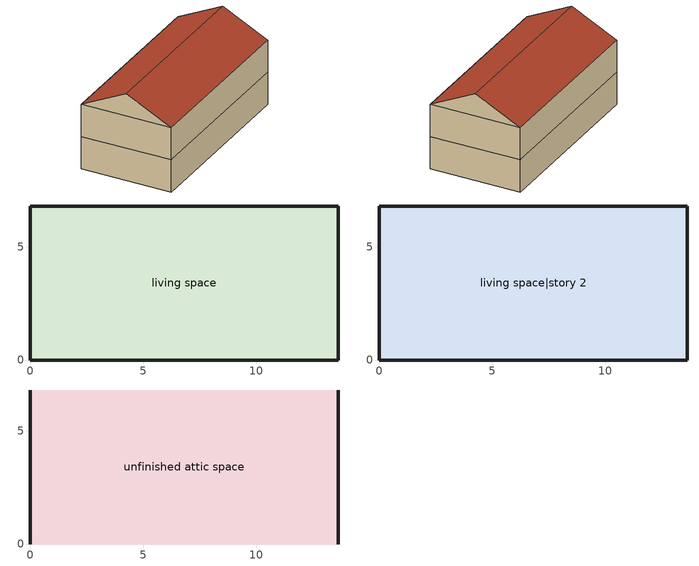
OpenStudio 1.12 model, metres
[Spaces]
living space
 floor ground: 0,0 0,6.82 13.63,6.82 13.63,0 z0
 wall outside: 0,6.82 0,0 13.63,0 13.63,6.82 0,6.82 z0:2.44
living space|story 2
 floor to living space: 0,0 0,6.82 13.63,6.82 13.63,0 z2.44
 wall outside: 0,6.82 0,0 13.63,0 13.63,6.82 0,6.82 z2.44:4.88
unfinished attic space
 floor to living space|story 2: 0,6.82 13.63,6.82 13.63,0 0,0 z4.88
 wall outside: 0,3.41,6.58 0,6.82,4.88 0,0,4.88; 13.63,3.41,6.58 13.63,0,4.88 13.63,6.82,4.88
 roof outside: 13.63,3.41,6.58 0,3.41,6.58 0,0,4.88 13.63,0,4.88; 0,3.41,6.58 13.63,3.41,6.58 13.63,6.82,4.88 0,6.82,4.88
[Building]
Building: Standards Number of Living Units=1
[Site]
Denver Intl Ap_CO_USA: Latitude {deg}=39.83; Longitude {deg}=-104.65; Time Zone {hr}=-7; Elevation {m}=1650
[ClimateZones]
Climate Zone Institution Name 2=Building America; Climate Zone Document Year 2=0; Climate Zone Value 2=Cold
[SizingPeriod:DesignDay] Barometric Pressure {Pa}=83011; Sky Clearness=0; Rain Indicator=0; Snow Indicator=0; Day of Month=21; Daylight Saving Time Indicator=0; Humidity Indicating Type=Wetbulb; Dry-Bulb Temperature Range Modifier Type=DefaultMultipliers
Name | Maximum Dry-Bulb Temperature {C} | Daily Dry-Bulb Temperature Range {deltaC} | Humidity Indicating Conditions at Maximum Dry-Bulb | Wind Speed {m/s} | Wind Direction {deg} | Month | Day Type | Solar Model Indicator | ASHRAE Taub | ASHRAE Taud
Denver Intl Ap Ann Clg 1% Condns DB=>MWB | 33.2 | 15.2 | 15.6 | 4.2 | 80 | 7 | SummerDesignDay | ASHRAETau | 0.424 | 2.012
Denver Intl Ap Ann Clg 1% Condns WB=>MDB | 27 | 15.2 | 17.6 | 4.2 | 80 | 7 | SummerDesignDay | ASHRAETau | 0.424 | 2.012
Denver Intl Ap Ann Htg 99% Condns DB | -14 | 0 | -14 | 3.3 | 160 | 12 | WinterDesignDay | ASHRAEClearSky
[Site:WaterMainsTemperature]
Calculation Method=Correlation; Annual Average Outdoor Air Temperature {C}=10.8753; Maximum Difference In Monthly Average Outdoor Air Temperatures {deltaC}=23.1524
[Site:GroundTemperature:BuildingSurface]
6.71221, 4.9416, 4.79814, 5.63626, 9.00496, 12.3608, 15.2732, 17.1228, 17.2883, 15.7979, 12.9685, 9.71588
[Site:GroundTemperature:Deep]
10.8753, 10.8753, 10.8753, 10.8753, 10.8753, 10.8753, 10.8753, 10.8753, 10.8753, 10.8753, 10.8753, 10.8753
[ThermalZone] Use Ideal Air Loads=No
Name | Thermostat
living zone | Living Zone Temperature SP
unfinished attic zone
[Sizing:Zone] Zone Cooling Design Supply Air Temperature Input Method=SupplyAirTemperature; Zone Cooling Design Supply Air Temperature {C}=14; Zone Cooling Design Supply Air Temperature Difference {deltaC}=11.11; Zone Heating Design Supply Air Temperature Input Method=SupplyAirTemperature; Zone Heating Design Supply Air Temperature {C}=40; Zone Heating Design Supply Air Temperature Difference {deltaC}=11.11; Zone Cooling Design Supply Air Humidity Ratio {kg-H2O/kg-air}=0.0085; Zone Heating Design Supply Air Humidity Ratio {kg-H2O/kg-air}=0.008; Cooling Design Air Flow Method=DesignDay; Heating Design Air Flow Method=DesignDay; Account for Dedicated Outdoor Air System=No; Dedicated Outdoor Air System Control Strategy=NeutralSupplyAir; Dedicated Outdoor Air Low Setpoint Temperature for Design {C}=autosize; Dedicated Outdoor Air High Setpoint Temperature for Design {C}=autosize
living zone; unfinished attic zone
[Zone equipment]
living zone: Living Zone Electric Baseboards
[Space]
Name | Thermal Zone
living space; living space|story 2 | living zone
unfinished attic space | unfinished attic zone
[ElectricEquipment]
unit=1|bed=3.0|bath=2.0|space=living space|space=living space|story 2: Electric Equipment Definition=unit=1|bed=3.0|bath=2.0|space={019661e4-17c9-419c-9b9b-9e8593406947}|space={da057ade-2adc-4978-a9f3-c5954610c35d}; Schedule=empty_schedule
[ZoneHVAC:Baseboard:Convective:Electric]
Living Zone Electric Baseboards: Availability Schedule=residential heating season; Nominal Capacity {W}=autosize; Efficiency=1
[ThermostatSetpoint:DualSetpoint]
Living Zone Temperature SP: Heating Setpoint Temperature Schedule=residential heating setpoint; Cooling Setpoint Temperature Schedule=residential cooling setpoint
[Schedule:Ruleset]
Name | Default Day Schedule | Summer Design Day Schedule | Winter Design Day Schedule
empty_schedule | Schedule Day 1
residential heating season | Schedule Day 2 | residential heating season summer 1 | residential heating season winter 1
residential heating setpoint | Schedule Day 3 | residential heating setpoint summer 1 | residential heating setpoint winter 1
residential cooling setpoint | Schedule Day 4 | residential cooling setpoint summer 1 | residential cooling setpoint winter 1
[Schedule:Day]
Schedule Day 1; Schedule Day 2; Schedule Day 3; Schedule Day 4: 24, 0, 0
residential heating season weekday1; residential heating season weekend1; residential heating season weekday2; residential heating season weekend2; residential heating season weekday3; residential heating season weekend3; residential heating season weekday4; residential heating season weekend4; residential heating season weekday5; residential heating season weekend5; residential heating season weekday6; residential heating season weekend6; residential heating season weekday10; residential heating season weekend10; residential heating season weekday11; residential heating season weekend11; residential heating season weekday12; residential heating season weekend12; residential heating season summer 1; residential heating season winter 1: 1, 0, 1, 2, 0, 1, 3, 0, 1, 4, 0, 1, 5, 0, 1, 6, 0, 1, 7, 0, 1, 8, 0, 1, 9, 0, 1, 10, 0, 1, 11, 0, 1, 12, 0, 1, 13, 0, 1, 14, 0, 1, 15, 0, 1, 16, 0, 1, 17, 0, 1, 18, 0, 1, 19, 0, 1, 20, 0, 1, 21, 0, 1, 22, 0, 1, 23, 0, 1, 24, 0, 1
residential heating season weekday7; residential heating season weekend7; residential heating season weekday8; residential heating season weekend8; residential heating season weekday9; residential heating season weekend9: 1, 0, 0, 2, 0, 0, 3, 0, 0, 4, 0, 0, 5, 0, 0, 6, 0, 0, 7, 0, 0, 8, 0, 0, 9, 0, 0, 10, 0, 0, 11, 0, 0, 12, 0, 0, 13, 0, 0, 14, 0, 0, 15, 0, 0, 16, 0, 0, 17, 0, 0, 18, 0, 0, 19, 0, 0, 20, 0, 0, 21, 0, 0, 22, 0, 0, 23, 0, 0, 24, 0, 0
residential heating setpoint weekday1; residential heating setpoint weekend1; residential heating setpoint weekday2; residential heating setpoint weekend2; residential heating setpoint weekday3; residential heating setpoint weekend3; residential heating setpoint weekday4; residential heating setpoint weekend4; residential heating setpoint weekday5; residential heating setpoint weekend5; residential heating setpoint weekday6; residential heating setpoint weekend6; residential heating setpoint weekday10; residential heating setpoint weekend10; residential heating setpoint weekday11; residential heating setpoint weekend11; residential heating setpoint weekday12; residential heating setpoint weekend12; residential heating setpoint summer 1; residential heating setpoint winter 1: 1, 0, 21.6667, 2, 0, 21.6667, 3, 0, 21.6667, 4, 0, 21.6667, 5, 0, 21.6667, 6, 0, 21.6667, 7, 0, 21.6667, 8, 0, 21.6667, 9, 0, 21.6667, 10, 0, 21.6667, 11, 0, 21.6667, 12, 0, 21.6667, 13, 0, 21.6667, 14, 0, 21.6667, 15, 0, 21.6667, 16, 0, 21.6667, 17, 0, 21.6667, 18, 0, 21.6667, 19, 0, 21.6667, 20, 0, 21.6667, 21, 0, 21.6667, 22, 0, 21.6667, 23, 0, 21.6667, 24, 0, 21.6667
residential heating setpoint weekday7; residential heating setpoint weekend7; residential heating setpoint weekday8; residential heating setpoint weekend8; residential heating setpoint weekday9; residential heating setpoint weekend9: 1, 0, -216667, 2, 0, -216667, 3, 0, -216667, 4, 0, -216667, 5, 0, -216667, 6, 0, -216667, 7, 0, -216667, 8, 0, -216667, 9, 0, -216667, 10, 0, -216667, 11, 0, -216667, 12, 0, -216667, 13, 0, -216667, 14, 0, -216667, 15, 0, -216667, 16, 0, -216667, 17, 0, -216667, 18, 0, -216667, 19, 0, -216667, 20, 0, -216667, 21, 0, -216667, 22, 0, -216667, 23, 0, -216667, 24, 0, -216667
residential cooling setpoint weekday1; residential cooling setpoint weekend1; residential cooling setpoint weekday2; residential cooling setpoint weekend2; residential cooling setpoint weekday3; residential cooling setpoint weekend3; residential cooling setpoint weekday4; residential cooling setpoint weekend4; residential cooling setpoint weekday5; residential cooling setpoint weekend5; residential cooling setpoint weekday6; residential cooling setpoint weekend6; residential cooling setpoint weekday7; residential cooling setpoint weekend7; residential cooling setpoint weekday8; residential cooling setpoint weekend8; residential cooling setpoint weekday9; residential cooling setpoint weekend9; residential cooling setpoint weekday10; residential cooling setpoint weekend10; residential cooling setpoint weekday11; residential cooling setpoint weekend11; residential cooling setpoint weekday12; residential cooling setpoint weekend12; residential cooling setpoint summer 1; residential cooling setpoint winter 1: 1, 0, 10000, 2, 0, 10000, 3, 0, 10000, 4, 0, 10000, 5, 0, 10000, 6, 0, 10000, 7, 0, 10000, 8, 0, 10000, 9, 0, 10000, 10, 0, 10000, 11, 0, 10000, 12, 0, 10000, 13, 0, 10000, 14, 0, 10000, 15, 0, 10000, 16, 0, 10000, 17, 0, 10000, 18, 0, 10000, 19, 0, 10000, 20, 0, 10000, 21, 0, 10000, 22, 0, 10000, 23, 0, 10000, 24, 0, 10000
[Schedule:Rule] Date Specification Type=DateRange; Start Day=1
Name | Schedule Ruleset | Rule Order | Day Schedule | Apply Sunday | Apply Monday | Apply Tuesday | Apply Wednesday | Apply Thursday | Apply Friday | Apply Saturday | Start Month | End Month | End Day
residential heating season weekday ruleset1 | residential heating season | 23 | residential heating season weekday1 | No | Yes | Yes | Yes | Yes | Yes | No | 1 | 1 | 31
residential heating season weekend ruleset1 | residential heating season | 22 | residential heating season weekend1 | Yes | No | No | No | No | No | Yes | 1 | 1 | 31
residential heating season weekday ruleset2 | residential heating season | 21 | residential heating season weekday2 | No | Yes | Yes | Yes | Yes | Yes | No | 2 | 2 | 28
residential heating season weekend ruleset2 | residential heating season | 20 | residential heating season weekend2 | Yes | No | No | No | No | No | Yes | 2 | 2 | 28
residential heating season weekday ruleset3 | residential heating season | 19 | residential heating season weekday3 | No | Yes | Yes | Yes | Yes | Yes | No | 3 | 3 | 31
residential heating season weekend ruleset3 | residential heating season | 18 | residential heating season weekend3 | Yes | No | No | No | No | No | Yes | 3 | 3 | 31
residential heating season weekday ruleset4 | residential heating season | 17 | residential heating season weekday4 | No | Yes | Yes | Yes | Yes | Yes | No | 4 | 4 | 30
residential heating season weekend ruleset4 | residential heating season | 16 | residential heating season weekend4 | Yes | No | No | No | No | No | Yes | 4 | 4 | 30
residential heating season weekday ruleset5 | residential heating season | 15 | residential heating season weekday5 | No | Yes | Yes | Yes | Yes | Yes | No | 5 | 5 | 31
residential heating season weekend ruleset5 | residential heating season | 14 | residential heating season weekend5 | Yes | No | No | No | No | No | Yes | 5 | 5 | 31
residential heating season weekday ruleset6 | residential heating season | 13 | residential heating season weekday6 | No | Yes | Yes | Yes | Yes | Yes | No | 6 | 6 | 30
residential heating season weekend ruleset6 | residential heating season | 12 | residential heating season weekend6 | Yes | No | No | No | No | No | Yes | 6 | 6 | 30
residential heating season weekday ruleset7 | residential heating season | 11 | residential heating season weekday7 | No | Yes | Yes | Yes | Yes | Yes | No | 7 | 7 | 31
residential heating season weekend ruleset7 | residential heating season | 10 | residential heating season weekend7 | Yes | No | No | No | No | No | Yes | 7 | 7 | 31
residential heating season weekday ruleset8 | residential heating season | 9 | residential heating season weekday8 | No | Yes | Yes | Yes | Yes | Yes | No | 8 | 8 | 31
residential heating season weekend ruleset8 | residential heating season | 8 | residential heating season weekend8 | Yes | No | No | No | No | No | Yes | 8 | 8 | 31
residential heating season weekday ruleset9 | residential heating season | 7 | residential heating season weekday9 | No | Yes | Yes | Yes | Yes | Yes | No | 9 | 9 | 30
residential heating season weekend ruleset9 | residential heating season | 6 | residential heating season weekend9 | Yes | No | No | No | No | No | Yes | 9 | 9 | 30
residential heating season weekday ruleset10 | residential heating season | 5 | residential heating season weekday10 | No | Yes | Yes | Yes | Yes | Yes | No | 10 | 10 | 31
residential heating season weekend ruleset10 | residential heating season | 4 | residential heating season weekend10 | Yes | No | No | No | No | No | Yes | 10 | 10 | 31
residential heating season weekday ruleset11 | residential heating season | 3 | residential heating season weekday11 | No | Yes | Yes | Yes | Yes | Yes | No | 11 | 11 | 30
residential heating season weekend ruleset11 | residential heating season | 2 | residential heating season weekend11 | Yes | No | No | No | No | No | Yes | 11 | 11 | 30
residential heating season weekday ruleset12 | residential heating season | 1 | residential heating season weekday12 | No | Yes | Yes | Yes | Yes | Yes | No | 12 | 12 | 31
residential heating season weekend ruleset12 | residential heating season | 0 | residential heating season weekend12 | Yes | No | No | No | No | No | Yes | 12 | 12 | 31
residential heating setpoint weekday ruleset1 | residential heating setpoint | 23 | residential heating setpoint weekday1 | No | Yes | Yes | Yes | Yes | Yes | No | 1 | 1 | 31
residential heating setpoint weekend ruleset1 | residential heating setpoint | 22 | residential heating setpoint weekend1 | Yes | No | No | No | No | No | Yes | 1 | 1 | 31
residential heating setpoint weekday ruleset2 | residential heating setpoint | 21 | residential heating setpoint weekday2 | No | Yes | Yes | Yes | Yes | Yes | No | 2 | 2 | 28
residential heating setpoint weekend ruleset2 | residential heating setpoint | 20 | residential heating setpoint weekend2 | Yes | No | No | No | No | No | Yes | 2 | 2 | 28
residential heating setpoint weekday ruleset3 | residential heating setpoint | 19 | residential heating setpoint weekday3 | No | Yes | Yes | Yes | Yes | Yes | No | 3 | 3 | 31
residential heating setpoint weekend ruleset3 | residential heating setpoint | 18 | residential heating setpoint weekend3 | Yes | No | No | No | No | No | Yes | 3 | 3 | 31
residential heating setpoint weekday ruleset4 | residential heating setpoint | 17 | residential heating setpoint weekday4 | No | Yes | Yes | Yes | Yes | Yes | No | 4 | 4 | 30
residential heating setpoint weekend ruleset4 | residential heating setpoint | 16 | residential heating setpoint weekend4 | Yes | No | No | No | No | No | Yes | 4 | 4 | 30
residential heating setpoint weekday ruleset5 | residential heating setpoint | 15 | residential heating setpoint weekday5 | No | Yes | Yes | Yes | Yes | Yes | No | 5 | 5 | 31
residential heating setpoint weekend ruleset5 | residential heating setpoint | 14 | residential heating setpoint weekend5 | Yes | No | No | No | No | No | Yes | 5 | 5 | 31
residential heating setpoint weekday ruleset6 | residential heating setpoint | 13 | residential heating setpoint weekday6 | No | Yes | Yes | Yes | Yes | Yes | No | 6 | 6 | 30
residential heating setpoint weekend ruleset6 | residential heating setpoint | 12 | residential heating setpoint weekend6 | Yes | No | No | No | No | No | Yes | 6 | 6 | 30
residential heating setpoint weekday ruleset7 | residential heating setpoint | 11 | residential heating setpoint weekday7 | No | Yes | Yes | Yes | Yes | Yes | No | 7 | 7 | 31
residential heating setpoint weekend ruleset7 | residential heating setpoint | 10 | residential heating setpoint weekend7 | Yes | No | No | No | No | No | Yes | 7 | 7 | 31
residential heating setpoint weekday ruleset8 | residential heating setpoint | 9 | residential heating setpoint weekday8 | No | Yes | Yes | Yes | Yes | Yes | No | 8 | 8 | 31
residential heating setpoint weekend ruleset8 | residential heating setpoint | 8 | residential heating setpoint weekend8 | Yes | No | No | No | No | No | Yes | 8 | 8 | 31
residential heating setpoint weekday ruleset9 | residential heating setpoint | 7 | residential heating setpoint weekday9 | No | Yes | Yes | Yes | Yes | Yes | No | 9 | 9 | 30
residential heating setpoint weekend ruleset9 | residential heating setpoint | 6 | residential heating setpoint weekend9 | Yes | No | No | No | No | No | Yes | 9 | 9 | 30
residential heating setpoint weekday ruleset10 | residential heating setpoint | 5 | residential heating setpoint weekday10 | No | Yes | Yes | Yes | Yes | Yes | No | 10 | 10 | 31
residential heating setpoint weekend ruleset10 | residential heating setpoint | 4 | residential heating setpoint weekend10 | Yes | No | No | No | No | No | Yes | 10 | 10 | 31
residential heating setpoint weekday ruleset11 | residential heating setpoint | 3 | residential heating setpoint weekday11 | No | Yes | Yes | Yes | Yes | Yes | No | 11 | 11 | 30
residential heating setpoint weekend ruleset11 | residential heating setpoint | 2 | residential heating setpoint weekend11 | Yes | No | No | No | No | No | Yes | 11 | 11 | 30
residential heating setpoint weekday ruleset12 | residential heating setpoint | 1 | residential heating setpoint weekday12 | No | Yes | Yes | Yes | Yes | Yes | No | 12 | 12 | 31
residential heating setpoint weekend ruleset12 | residential heating setpoint | 0 | residential heating setpoint weekend12 | Yes | No | No | No | No | No | Yes | 12 | 12 | 31
residential cooling setpoint weekday ruleset1 | residential cooling setpoint | 23 | residential cooling setpoint weekday1 | No | Yes | Yes | Yes | Yes | Yes | No | 1 | 1 | 31
residential cooling setpoint weekend ruleset1 | residential cooling setpoint | 22 | residential cooling setpoint weekend1 | Yes | No | No | No | No | No | Yes | 1 | 1 | 31
residential cooling setpoint weekday ruleset2 | residential cooling setpoint | 21 | residential cooling setpoint weekday2 | No | Yes | Yes | Yes | Yes | Yes | No | 2 | 2 | 28
residential cooling setpoint weekend ruleset2 | residential cooling setpoint | 20 | residential cooling setpoint weekend2 | Yes | No | No | No | No | No | Yes | 2 | 2 | 28
residential cooling setpoint weekday ruleset3 | residential cooling setpoint | 19 | residential cooling setpoint weekday3 | No | Yes | Yes | Yes | Yes | Yes | No | 3 | 3 | 31
residential cooling setpoint weekend ruleset3 | residential cooling setpoint | 18 | residential cooling setpoint weekend3 | Yes | No | No | No | No | No | Yes | 3 | 3 | 31
residential cooling setpoint weekday ruleset4 | residential cooling setpoint | 17 | residential cooling setpoint weekday4 | No | Yes | Yes | Yes | Yes | Yes | No | 4 | 4 | 30
residential cooling setpoint weekend ruleset4 | residential cooling setpoint | 16 | residential cooling setpoint weekend4 | Yes | No | No | No | No | No | Yes | 4 | 4 | 30
residential cooling setpoint weekday ruleset5 | residential cooling setpoint | 15 | residential cooling setpoint weekday5 | No | Yes | Yes | Yes | Yes | Yes | No | 5 | 5 | 31
residential cooling setpoint weekend ruleset5 | residential cooling setpoint | 14 | residential cooling setpoint weekend5 | Yes | No | No | No | No | No | Yes | 5 | 5 | 31
residential cooling setpoint weekday ruleset6 | residential cooling setpoint | 13 | residential cooling setpoint weekday6 | No | Yes | Yes | Yes | Yes | Yes | No | 6 | 6 | 30
residential cooling setpoint weekend ruleset6 | residential cooling setpoint | 12 | residential cooling setpoint weekend6 | Yes | No | No | No | No | No | Yes | 6 | 6 | 30
residential cooling setpoint weekday ruleset7 | residential cooling setpoint | 11 | residential cooling setpoint weekday7 | No | Yes | Yes | Yes | Yes | Yes | No | 7 | 7 | 31
residential cooling setpoint weekend ruleset7 | residential cooling setpoint | 10 | residential cooling setpoint weekend7 | Yes | No | No | No | No | No | Yes | 7 | 7 | 31
residential cooling setpoint weekday ruleset8 | residential cooling setpoint | 9 | residential cooling setpoint weekday8 | No | Yes | Yes | Yes | Yes | Yes | No | 8 | 8 | 31
residential cooling setpoint weekend ruleset8 | residential cooling setpoint | 8 | residential cooling setpoint weekend8 | Yes | No | No | No | No | No | Yes | 8 | 8 | 31
residential cooling setpoint weekday ruleset9 | residential cooling setpoint | 7 | residential cooling setpoint weekday9 | No | Yes | Yes | Yes | Yes | Yes | No | 9 | 9 | 30
residential cooling setpoint weekend ruleset9 | residential cooling setpoint | 6 | residential cooling setpoint weekend9 | Yes | No | No | No | No | No | Yes | 9 | 9 | 30
residential cooling setpoint weekday ruleset10 | residential cooling setpoint | 5 | residential cooling setpoint weekday10 | No | Yes | Yes | Yes | Yes | Yes | No | 10 | 10 | 31
residential cooling setpoint weekend ruleset10 | residential cooling setpoint | 4 | residential cooling setpoint weekend10 | Yes | No | No | No | No | No | Yes | 10 | 10 | 31
residential cooling setpoint weekday ruleset11 | residential cooling setpoint | 3 | residential cooling setpoint weekday11 | No | Yes | Yes | Yes | Yes | Yes | No | 11 | 11 | 30
residential cooling setpoint weekend ruleset11 | residential cooling setpoint | 2 | residential cooling setpoint weekend11 | Yes | No | No | No | No | No | Yes | 11 | 11 | 30
residential cooling setpoint weekday ruleset12 | residential cooling setpoint | 1 | residential cooling setpoint weekday12 | No | Yes | Yes | Yes | Yes | Yes | No | 12 | 12 | 31
residential cooling setpoint weekend ruleset12 | residential cooling setpoint | 0 | residential cooling setpoint weekend12 | Yes | No | No | No | No | No | Yes | 12 | 12 | 31
